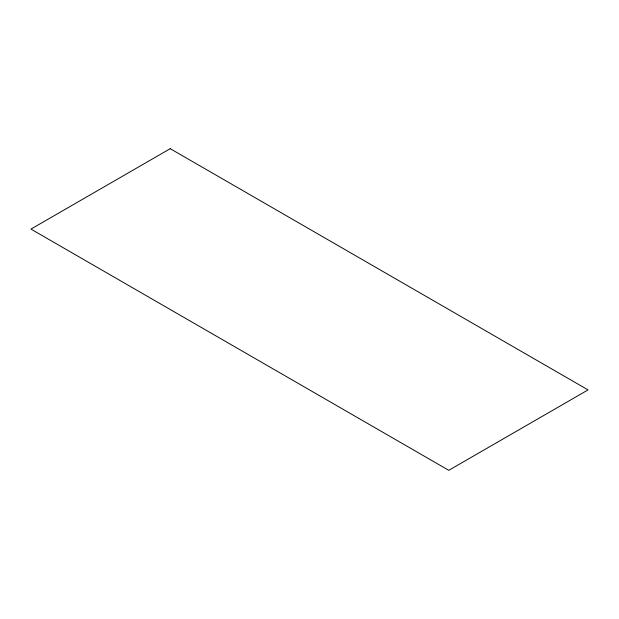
<?xml version="1.0" encoding="UTF-8"?>
<svg xmlns="http://www.w3.org/2000/svg" width="619" height="619" viewBox="0 0 619 619"><rect width="100%" height="100%" fill="white"/><g stroke="black" fill="none" stroke-linecap="round" stroke-linejoin="round"><path stroke-width="0.93" d="M170.225 148.684L30.95 229.092L448.775 470.316L588.05 389.908L170.225 148.684"/></g></svg>
